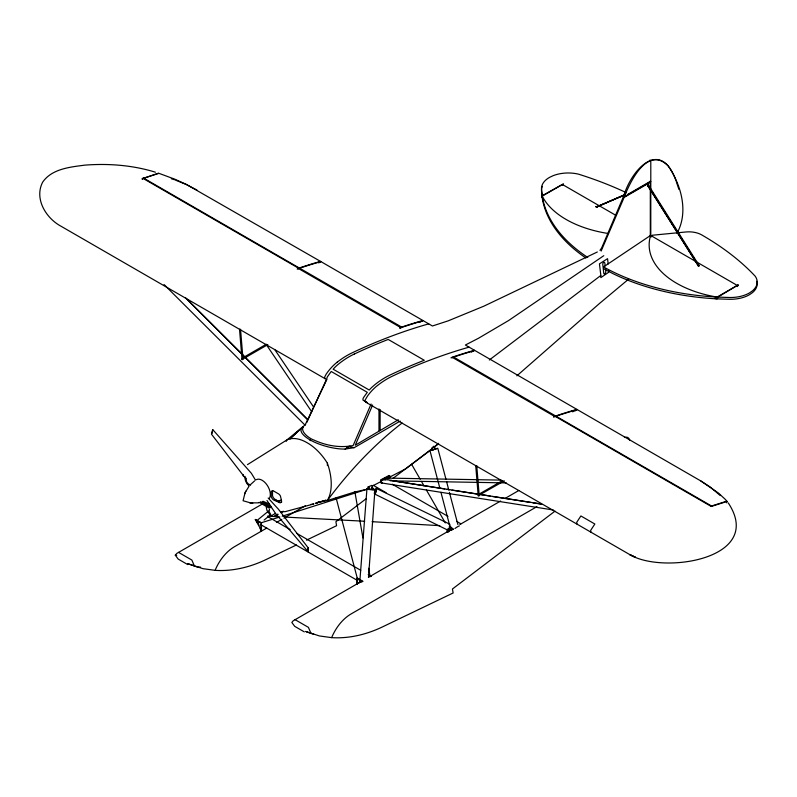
<?xml version="1.0" encoding="UTF-8"?>
<svg xmlns="http://www.w3.org/2000/svg" width="797" height="797" viewBox="0 0 797 797"><rect width="100%" height="100%" fill="white"/><g stroke="black" fill="none" stroke-linecap="round" stroke-linejoin="round"><path stroke-width="1.2" d="M600.828 275.473L600.828 277.635L608.629 272.285L608.629 270.452M381.982 480.163L382.012 479.246L388.986 475.49L389.763 475.939L389.733 477.742L387.93 478.788M382.759 480.611L382.789 479.694L389.763 475.939M388.986 475.49L389.733 476.845M387.412 478.399L387.342 478.17A5.619 3.039 88.7 0 0 386.067 478.28L384.333 478.25M326.491 379.352L306.765 422.47M212.49 431.227L212.739 429.583L251.374 473.298L255.468 480.053M359.796 581.84L366.909 489.268L282.198 516.217M367.586 487.146L371.711 485.423L372.597 487.704L372.438 489.846L368.473 489.438M368.513 577.048L374.899 490.504A11.078 2.261 4.3 0 0 368.772 488.87L354.207 492.147L327.368 500.516L316.817 502.698L325.754 500.277A81.613 47.123 60 0 0 327.368 500.516A270.203 156.003 -60 0 1 402.096 423.018M212.181 433.249L212.48 431.396M372.089 488.182L376.124 490.175L375.556 492.317L374.829 492.476M266.985 500.486L275.483 513.368L308.22 551.833L308.319 548.027L278.352 509.124L268.161 498.015M245.028 492.925L243.085 500.745L250.826 502.987M245.068 476.367L245.197 479.704L246.532 482.962A3.208 0.608 60.8 0 0 247.09 483.819L248.833 485.672M625.416 195.763L623.324 196.969L601.705 247.837L599.982 250.388M650.312 235.205L650.312 182.284L624.101 197.417L601.137 251.065M675.826 180.222C660.494 138.09 631.702 168.904 623.573 196.381L624.35 196.819C630.337 181.098 647.692 145.542 668.115 165.846C681.126 184.735 688.877 211.982 676.992 233.262M371.093 404.009L353.151 445.523C340.05 448.153 326.282 445.653 314.217 440.163C308.758 438.41 297.092 429.693 305.659 424.482M372.617 405.025L355.263 445.194L398.341 419.76M245.337 492.247L249.072 486.18M269.476 509.064L269.067 511.624L270.532 514.165M244.599 493.861L245.845 491.121M305.58 423.994L326.939 379.342A2.67 1.544 -60 0 1 327.657 376.443L331.203 371.482L367.287 392.323L363.741 397.275A2.67 1.544 -60 0 0 363.024 400.174L366.122 401.927M212.699 429.653L211.434 434.126L245.964 478.957M479.216 495.883L478.21 495.814L475.719 465.558M562.672 185.233A1.096 0.638 -60 0 1 562.901 184.466L563.449 183.888L542.199 195.713L542.199 197.497L541.502 190.583A26.749 15.442 0 0 1 542.339 186.368M737.743 285.416L738.291 284.838L737.773 285.366A1.096 0.638 -60 0 0 737.623 286.571M449.189 524.416L449.747 524.296A7.681 3.865 -63.7 0 1 448.741 529.258A1.096 0.548 -63.7 0 1 447.924 530.135A1.096 0.548 -63.7 0 1 447.506 529.517M447.934 532.346L450.873 529.726L453.304 529.178L450.435 527.524M187.783 564.605L178.179 559.066L175.3 555.18L176.864 553.377L262.382 503.983M141.936 178.877L158.434 173.168M250.388 484.706L254.641 480.87M478.26 495.654L504.292 480.85M301.784 427.84L289.919 438.898L303.099 426.644A29.31 10.132 14.9 0 0 309.963 439.824L310.182 440.651M242.716 359.128C241.371 356.717 243.842 360.563 242.039 359.527M502.688 480.511L478.369 494.548L478.838 495.525M478.917 495.505L478.369 494.548M516.884 375.825L599.195 303.727L628.703 279.08M432.054 448.97L405.643 468.865L389.474 477.194M433.937 447.356L438.629 443.311M303.099 426.644L287.03 439.854L247.459 464.641M257.032 520.471L268.589 511.036M264.096 520.062L270.831 514.563M359.666 581.661L361.878 581.541M600.221 275.931L489.328 359.995M366.481 498.504L335.896 521.716L336.583 525.701L306.456 540.157M393.11 478.29L431.575 449.09M433.548 447.585L438.48 443.839M555.031 511.126L452.437 589.003L453.124 592.978L382.839 626.731A175.858 120.975 -72.1 0 1 331.632 637.64L319.438 635.946L305.54 631.433M648.479 184.904L647.702 185.123L647.702 186.02L648.479 184.904L647.851 185.93L698.072 265.55L699.288 265.531L698.71 266.088L697.933 265.64L699.288 265.531M349.186 446.25L345.131 449.09L341.863 449.03A29.31 10.132 14.9 0 1 309.963 439.824M717.091 298.875A187.723 108.382 0 0 1 613.003 273.65L603.807 268.838L603.568 266.925L650.611 235.404A94.056 54.296 0 0 0 717.091 297.082L717.091 298.875A94.056 54.296 0 0 1 714.65 298.447M603.777 255.698L508.606 320.533L478.389 338.317L465.378 345.021L474.504 350.281L471.326 352.115M360.682 581.81L293.236 620.763L291.841 622.467L294.721 626.352L304.324 631.891M358.849 582.876L362.974 581.332L357.235 578.024L336.085 497.846M318.392 262.612L320.524 261.386L186.329 184.396L174.722 179.156L158.982 173.347L143.729 178.169A3.497 2.022 -60 0 0 142.394 179.225M318.8 262.831L320.912 261.605L422.918 320.504L419.75 322.327M242.388 358.062L266.337 344.224M242.985 358.979L267.842 344.623M595.927 206.523L597.112 206.533L596.704 207.19L595.927 206.523L596.704 207.19M595.927 206.742L597.282 206.861M596.535 206.871L597.112 206.533M627.508 194.558L649.535 181.836M624.35 196.819L650.79 181.557L649.854 181.337M647.702 186.02L648.479 185.542M350.152 446.19L345.131 449.09L354.207 447.655L400.214 421.085M255.289 519.644L261.436 522.712L261.436 531.131L260.25 528.311L261.027 531.37L261.027 522.952L255.289 519.644L260.25 528.311M697.933 265.64L698.68 265.172M271.299 515.798L275.453 513.407M261.436 522.712L279.847 516.964M274.746 515.938L277.665 514.254M280.584 512.571L282.536 511.445M258.995 525.223L257.989 522.513M274.865 516.147L278.063 514.304M281.261 512.461L283.393 511.226M266.786 528.042L234.657 546.593A42.57 29.28 -72.1 0 0 215.09 570.333L202.896 568.659L187.893 563.718M276.42 522.483L281.779 519.385M283.911 518.15L305.331 505.796M390.141 480.81A215.598 150.384 46.5 0 0 391.696 480.661L541.571 504.033M756.811 281.251A26.749 15.442 0 0 1 752.488 292.609L749.698 294.581A26.749 15.442 0 0 1 729.803 299.293L717.818 298.895L717.818 297.102L737.773 285.137M572.674 411.84L576.898 409.399L474.892 350.511A699.208 403.69 -60 0 0 453.632 357.086A7.701 4.443 -60 0 0 452.088 357.853M575.155 410.853L577.287 409.628L700.812 480.95L718.595 493.164L725.419 499.5L726.804 501.174L726.804 502.887M356.827 584.47L357.235 578.024L357.235 584.231M368.443 577.327L451.281 529.497L453.304 529.178M459.859 524.536L500.616 501.014M504.909 498.533L518.847 490.484M536.949 506.633L351.198 613.879A42.57 29.28 -72.1 0 0 331.642 637.62M382.082 482.823L381.155 482.683L380.647 480.113L382.401 479.953A11.497 8.508 -81.1 0 1 383.765 479.495M597.342 251.982L483.789 306.207L448.153 320.862L432.422 325.993L423.307 320.723A699.208 403.69 -60 0 0 402.047 327.308L399.775 328.294M297.191 269.067L298.775 268.32L142.663 178.189M450.972 357.853L453.244 356.867A699.208 403.69 -60 0 1 474.504 350.281M553.556 417.08L555.15 416.333L711.263 506.464L727.033 501.443M369.011 487.744L366.65 488.92M372.259 486.07L380.906 481.617M296.414 544.979L266.298 559.444A175.858 120.975 -72.1 0 1 215.09 570.353M354.227 354.087L359.497 351.616A689.385 398.022 -60 0 1 388.199 339.442L424.273 360.264A689.385 398.022 -60 0 0 395.561 372.448L390.301 374.909A77.439 44.712 -60 0 0 375.377 384.264L372.259 386.934A35.118 20.274 -60 0 0 369.23 390.032L333.146 369.2A34.55 19.945 -60 0 1 339.303 363.432A77.439 44.712 -60 0 1 354.227 354.077M625.506 194.338L597.142 206.941M625.217 194.498L596.674 206.792L624.539 195.145M319.756 501.682L315.393 503.395L325.754 500.277M391.925 480.621L391.696 480.292A183.39 127.919 46.5 0 0 383.765 479.505M710.874 506.434A3.497 2.022 -60 0 1 711.552 506.005L726.804 501.174M432.95 449.787L435.282 449.08L433.907 446.2L431.854 447.974L432.95 449.787L432.123 449.946M277.974 500.984L281.271 500.108M451.909 530.284L451.401 530.404M371.541 487.933L372.597 487.704M375.407 490.324L376.124 490.175M434.176 448.173L435.003 448.014M258.696 502.847L249.81 502.877M310.651 504.511L313.888 503.923L285.266 511.634L280.544 511.794M449.618 524.107L376.035 488.272A7.681 3.865 -63.7 0 0 375.058 490.404M386.834 478.09L501.174 480.113M383.905 478.549L385.638 478.579A2.331 1.255 88.7 0 0 384.991 480.192M395.621 480.93L506.225 482.892M717.818 297.102L729.803 297.51A26.749 15.442 0 0 0 749.698 292.788L752.488 290.815A26.749 15.442 0 0 0 755.187 276.19A308.08 177.87 0 0 0 701.519 234.796A18.082 10.441 0 0 0 685.898 231.977L652.384 235.235A1.096 0.638 -60 0 0 651.627 236.799M198.373 567.056L200.575 567.155M267.473 516.167L278.552 516.735M284.698 517.064L364.687 521.248M372.069 521.686L439.775 525.671M251.573 503.056L252.808 503.176M391.935 480.671L444.746 488.91M447.107 489.348L449.657 489.677M452.009 490.125L490.115 496.053M492.466 496.491L530.573 502.419M532.924 502.857L541.601 504.152M380.647 480.113L381.733 480.282A2.261 1.674 -81.1 0 0 380.677 481.926L380.856 482.643A2.321 1.714 -81.1 0 0 382.251 482.872M381.464 482.942L553.287 509.99M349.903 446.838L354.207 447.655M175.3 555.18L176.705 555.459M367.417 402.615L365.136 401.409A3.108 1.793 -60 0 1 365.136 400.034L367.537 395.989A35.496 20.493 -60 0 1 377.509 385.469M308.319 548.027L307.562 549.003L308.2 551.783M197.277 567.016L187.823 563.708M313.819 634.302L306.427 631.822M155.395 172.192C132.681 165.178 108.541 163.315 84.89 165.128C70.096 167.061 51.785 168.785 42.62 182.224C34.072 198.842 46.017 218.219 61.07 226.268L325.405 378.874M269.635 504.222L262.96 501.223M171.345 178.727L174.722 179.793M175.768 180.232L186.329 184.555L196.989 190.065M270.163 507.41L260.529 501.731M449.289 526.319L451.839 527.584M371.372 488.332L374.401 489.826M451.271 529.726L447.984 528.62L451.391 530.304M374.62 493.991L447.775 530.135M376.463 487.963L376.592 488.153A7.681 3.865 -63.7 0 1 375.586 493.104A1.096 0.548 -63.7 0 1 374.769 493.981A1.096 0.548 -63.7 0 1 374.351 493.373A7.681 3.865 -63.7 0 1 374.55 492.128M577.387 524.346L576.779 523.599A3.108 1.793 -60 0 1 576.779 522.224L580.883 515.958L594.841 524.018L590.736 530.284A3.108 1.793 -60 0 0 590.736 531.659L591.354 532.416M650.013 160.077L650.79 160.526L650.79 236.809M649.475 181.865L650.312 182.284M623.324 196.969L624.101 197.417M615.832 215.329L562.413 184.486L542.239 196.132L542.239 197.925A187.723 108.382 0 0 0 585.915 258.019M650.222 235.185L737.265 285.436L717.091 297.082A187.723 108.382 0 0 1 603.568 266.925M699.288 265.75L648.29 184.784M143.729 178.169L299.264 267.971A699.208 403.69 -60 0 1 320.524 261.386M298.108 268.958A7.701 4.443 -60 0 1 299.652 268.19L401.658 327.089A699.208 403.69 -60 0 1 422.918 320.504M453.632 357.086L555.639 415.984A699.208 403.69 -60 0 1 576.898 409.399M555.34 416.632A3.497 2.022 -60 0 1 556.027 416.203L711.552 506.005M298.337 268.459L400.931 327.697M452.128 357.255L554.712 416.482M365.544 402.057L629.67 554.543C662.417 574.717 765.479 559.295 728.269 502.937M388.966 477.293L389.733 477.742M392.214 484.178L447.994 516.376M456.581 521.338L460.865 523.808M382.012 479.246L382.789 479.694M450.026 527.763L452.895 529.417M373.215 485.263L386.087 492.695M250.527 485.174L248.664 484.098A3.706 2.142 60 0 1 246.143 480.442L245.944 478.051M275.363 499.829L280.066 502.538M262.303 501.672L269.436 505.796L269.426 507.39A1.245 0.717 60 0 1 268.669 507.819L259.125 502.319M267.752 516.625L290.198 529.587M296.604 533.283L360.712 570.293M368.194 574.617L371.402 576.47M356.827 578.263L362.555 581.571M260.539 524.526L357.773 580.664M178.548 552.381L191.868 560.072L194.508 566.268M295.089 619.668L308.409 627.359L311.049 633.555M700.812 480.95L710.356 487.106L720.309 495.585M325.206 378.764L324.797 378.117A3.108 1.793 -60 0 1 324.797 376.742L326.292 373.972A35.765 20.652 -60 0 1 337.171 362.177M185.731 297.968L307.791 419.7M187.385 299.772L307.762 419.79M164.072 284.569L305.102 425.219M269.994 514.842L266.935 510.369L266.258 507.061M255.698 519.405L257.052 521.168M274.985 349.943L313.281 406.56M266.507 344.922L311.757 411.82M648.14 185.771L698.371 265.391M648.021 185.811L698.242 265.431M411.641 464.372L420.218 479.266M421.444 481.398L423.894 485.662M426.345 489.916L445.324 522.912M368.642 486.927L369.529 489.209M270.791 506.155L271.119 507.719A1.883 0.498 32.7 0 1 270.591 507.589M676.205 181.367L678.895 189.377M437.792 448.263L445.961 479.256M446.589 481.637L448.781 489.976M449.408 492.367L457.886 524.546M439.695 487.565L429.962 450.614L431.426 450.285A12.931 0.697 -14.8 0 0 437.423 448.402L436.786 448.532A12.931 0.697 -14.8 0 0 434.714 449.119M440.95 492.337L450.992 530.473M362.924 537.935L354.844 491.59M368.573 568.251L370.157 576.739M605.182 265.889L604.843 263.249A1.524 0.956 -70.4 0 0 603.638 262.482A1.524 0.956 -70.4 0 0 602.801 264.554L603.757 273.241A1.564 0.817 -64 0 0 604.813 273.71A1.564 0.817 -64 0 0 605.77 271.707L605.551 268.669M243.135 474.504L243.354 476.297M608.191 263.976L607.553 258.676L599.444 263.847L600.828 275.334M542.199 195.713L541.502 188.789A26.749 15.442 0 0 1 549.671 177.313L553.088 175.699A26.749 15.442 0 0 1 578.423 174.135A308.08 177.87 0 0 1 626.352 192.685M476.736 465.578L479.136 494.748M240.535 329.211L242.936 358.371M239.518 329.191L242.009 359.447M447.157 530.105L447.157 532.316M380.139 409.558L380.139 430.27M378.973 408.911L378.973 430.948M286.233 441.339A50.49 29.15 60 0 1 287.03 439.854A42.012 24.249 60 0 1 307.204 442.793A42.012 24.249 60 0 1 327.368 463.147L327.368 465.558M327.368 463.147A50.49 29.15 60 0 1 327.368 500.516M281.68 502.1A3.706 2.142 60 0 1 279.687 502.01L275.035 499.32A3.706 2.142 60 0 1 272.514 495.674L272.514 491.101A3.706 2.142 60 0 1 272.733 490.623M587.768 257.471A187.723 108.382 0 0 1 542.239 196.132A94.056 54.296 0 0 0 608.081 233.471M428.726 323.871A693.659 400.483 -60 0 0 357.375 350.381L352.105 352.852A77.439 44.712 -60 0 0 337.181 362.207M256.305 479.694A11.626 6.715 60 0 1 267.125 485.114A11.626 6.715 60 0 1 269.237 498.613M469.064 347.163A693.659 400.483 -60 0 0 397.703 373.673L392.443 376.144A77.439 44.712 -60 0 0 377.509 385.499M298.576 268.4A3.497 2.022 -60 0 1 299.264 267.971M299.652 268.19A699.208 403.69 -60 0 1 320.912 261.605M400.114 327.846A7.701 4.443 -60 0 1 401.658 327.089M556.027 416.203A699.208 403.69 -60 0 1 577.287 409.628M554.094 416.751A7.701 4.443 -60 0 1 555.639 415.984M430.639 450.365A12.931 0.697 -14.8 0 1 433.419 449.498M258.547 523.35A1.644 0.548 50.8 0 1 257.192 522.184A1.644 0.548 50.8 0 1 256.694 520.81A11.078 3.686 50.8 0 1 256.853 520.62M454.938 528.55A18.58 10.73 -60 0 1 459.391 525.861M629.819 440.402A10.55 6.097 -60 0 0 626.741 437.164A41.932 24.209 -60 0 0 624.43 437.453M281.48 500.396L281.53 501.861L280.683 502.648A3.208 1.724 30.7 0 1 279.867 502.738L273.76 500.058A3.696 2.132 60 0 1 271.598 497.497A3.676 2.122 60 0 1 271.239 496.411L271.239 491.839A3.706 2.142 60 0 1 273.76 491.101L278.412 493.791A3.706 2.142 60 0 1 280.405 495.993L281.48 500.396M635.378 557.242L629.67 554.543L635.378 557.242"/></g></svg>
